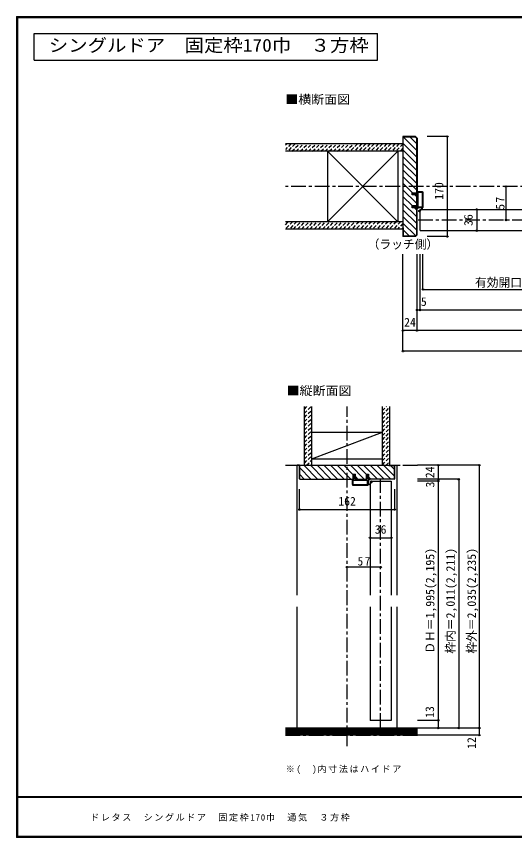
# Model space of a CAD drawing. Units: millimetres at full size, sheet at 1:5. Extents: x -973 to 977, y -718 to 696.
# Drawn here: x -973 to -126, y -701 to 696 of the extents above; entities that cross this region are included whole.
import ezdxf
from ezdxf.enums import TextEntityAlignment as Align

# ---------------------------------------------------------------- set-up
doc = ezdxf.new("R2010")
doc.units = ezdxf.units.MM
doc.header["$LTSCALE"] = 5
doc.header["$PDMODE"] = 32
doc.header["$PDSIZE"] = 2.5
doc.linetypes.add('CHAIN1', pattern=[8, 5, -1, 1, -1])
doc.linetypes.add('DASHED1', pattern=[1.8, 1.2, -0.6])
for name, color, linetype in [('0-0_補助線', 7, 'Continuous'), ('0-1_通り芯', 4, 'CHAIN1'), ('0-3_仕上げ', 2, 'Continuous'), ('0-4_枠', 3, 'Continuous'), ('0-6_扉', 6, 'Continuous'), ('0-A_文字', 3, 'Continuous'), ('0-B_寸法', 7, 'Continuous'), ('0-C_ハッチ', 4, 'DASHED1'), ('F-1_枠', 6, 'Continuous'), ('F-A_文字', 7, 'Continuous')]:
    doc.layers.add(name, color=color, linetype=linetype)
doc.styles.add('ＭＳ ゴシック', font='')
doc.styles.get('ＭＳ ゴシック').set_extended_font_data('MS Gothic')

# ---------------------------------------------------------------- blocks, each defined once
blk = doc.blocks.new('2')
at = {"layer": '0-0_補助線'}
for p, q in [((-9.846, -9.622), (-9.846, 15.078)), ((-8.846, 16.078), (0.354, 16.078)), ((-8.846, 15.878), (0.637, 15.878)), ((-8.446, 14.378), (-8.446, -8.922)), ((-8.146, 14.678), (-1.546, 14.678)), ((-1.246, 14.378), (-1.246, -8.922)), ((0.154, 11.653), (2.154, 11.653)), ((0.154, 11.653), (0.154, -8.497)), ((2.154, 10.953), (2.154, 11.653)), ((3.154, 11.653), (2.512, 10.83)), ((3.154, 11.653), (6.154, 11.653)), ((4.154, 13.753), (4.154, 13.053)), ((5.154, 13.053), (4.512, 13.876)), ((7.154, 13.053), (5.154, 13.053)), ((6.154, 10.953), (6.154, 11.653)), ((7.558, 12.258), (6.516, 10.835)), ((-1.48, -10.622), (-8.846, -10.622)), ((-1.546, -9.222), (-8.146, -9.222)), ((-1.189, -10.85), (-0.732, -12.694)), ((0.354, -12.922), (-0.441, -12.922)), ((0.154, -8.497), (2.154, -8.497)), ((4.154, -9.897), (0.154, -9.897)), ((0.154, -9.897), (0.154, -10.622)), ((0.154, -10.622), (0.645, -12.548)), ((2.154, -7.797), (2.154, -8.497)), ((3.154, -8.497), (2.512, -7.674)), ((3.154, -8.497), (6.154, -8.497)), ((4.154, -10.597), (4.154, -9.897)), ((5.154, -9.897), (4.512, -10.72)), ((7.154, -9.897), (5.154, -9.897)), ((6.154, -7.797), (6.154, -8.497)), ((7.558, -9.101), (6.516, -7.679))]:
    blk.add_line(p, q, dxfattribs=at)
for points in [[(-9.646, 15.078), (-9.646, -9.622), (-9.846, -9.622)], [(4.154, 13.053), (0.154, 13.053), (0.649, 15.723)]]:
    blk.add_lwpolyline(points, dxfattribs=at)
for centre, radius, start, end in [((-8.846, 15.078), 1, 90, 180), ((-8.846, 15.078), 0.8, 90, 180), ((-8.146, 14.378), 0.3, 90, 180), ((-1.546, 14.378), 0.3, 0, 90), ((0.354, 15.778), 0.3, 349.49875, 90), ((2.354, 10.953), 0.2, 180, 322.03043), ((4.354, 13.753), 0.2, 37.96957, 180), ((6.354, 10.953), 0.2, 180, 323.78053), ((7.154, 12.553), 0.5, 323.78053, 90), ((-8.846, -9.622), 1, 180, 270), ((-2.846, -10.72), 6, 179.06153, 259.29815), ((-8.146, -8.922), 0.3, 180, 270), ((-2.846, -10.72), 5.3, 178.93757, 259.29815), ((-1.546, -8.922), 0.3, 270, 0), ((-1.48, -10.922), 0.3, 13.9282, 90), ((-0.441, -12.622), 0.3, 193.9282, 270), ((0.354, -12.622), 0.3, 270, 14.29438), ((2.354, -7.797), 0.2, 37.96957, 180), ((4.354, -10.597), 0.2, 180, 322.03043), ((6.354, -7.797), 0.2, 36.21947, 180), ((7.154, -9.397), 0.5, 270, 36.21947), ((-3.896, -16.272), 0.35, 259.29815, 79.29815)]:
    blk.add_arc(centre, radius, start, end, dxfattribs=at)
blk.add_point((-3.896, -16.622), dxfattribs=at)

msp = doc.modelspace()

# ---------------------------------------------------------------- linework, layer by layer
at = {"layer": '0-1_通り芯'}
for p, q in [((519.153, 406.5), (-515.847, 406.5)), ((295.153, 349.5), (-291.847, 349.5)), ((-410.847, -545.27), (-410.847, 32.5)), ((-515.847, -67.5), (-290.847, -67.5)), ((-353.847, -514.5), (-353.847, -91.5)), ((-515.847, -526.5), (-290.847, -526.5))]:
    msp.add_line(p, q, dxfattribs=at)
at = {"layer": '0-3_仕上げ'}
for p, q in [((-315.847, 479), (-515.847, 479)), ((-315.847, 466.5), (-515.847, 466.5)), ((-315.847, 346.5), (-515.847, 346.5)), ((-315.847, 334), (-515.847, 334)), ((-483.347, -67.5), (-483.347, 32.5)), ((-470.847, -67.5), (-470.847, 32.5)), ((-350.847, -67.5), (-350.847, 32.5)), ((-338.347, -67.5), (-338.347, 32.5)), ((-290.847, -514.5), (-515.847, -514.5)), ((-290.847, -526.5), (-515.847, -526.5))]:
    msp.add_line(p, q, dxfattribs=at)
at = {"layer": '0-3_仕上げ', "color": 3}
for p, q in [((-444.347, 466.5), (-444.347, 346.5)), ((-324.347, 466.5), (-324.347, 346.5)), ((-470.847, -11.5), (-350.847, -11.5)), ((-470.847, -56.5), (-350.847, -56.5))]:
    msp.add_line(p, q, dxfattribs=at)
at = {"layer": '0-3_仕上げ', "color": 7}
for p, q in [((-324.347, 346.5), (-444.347, 466.5)), ((-444.347, 346.5), (-324.347, 466.5)), ((-470.847, -56.5), (-350.847, -11.5)), ((-290.847, -516), (-515.847, -516)), ((-290.847, -517.5), (-515.847, -517.5)), ((-290.847, -519), (-515.847, -519)), ((-290.847, -520.5), (-515.847, -520.5)), ((-290.847, -522), (-515.847, -522)), ((-290.847, -523.5), (-515.847, -523.5)), ((-290.847, -525), (-515.847, -525))]:
    msp.add_line(p, q, dxfattribs=at)
at = {"layer": '0-4_枠'}
for p, q in [((-315.847, 491.5), (-315.847, 321.5)), ((-294.675, 491.5), (-315.847, 491.5)), ((-294.883, 491), (-292.347, 488.464)), ((-294.675, 491.5), (-291.847, 488.672)), ((-315.347, 476.5), (-315.847, 476.5)), ((-292.347, 396), (-292.347, 488.464)), ((-291.847, 488.672), (-291.847, 396)), ((-291.847, 392.3), (-300.347, 392.3)), ((-292.347, 373.7), (-292.347, 392.3)), ((-291.847, 373.7), (-291.847, 392.3)), ((-300.347, 370), (-300.347, 373.7)), ((-291.847, 373.7), (-300.347, 373.7)), ((-291.847, 370), (-300.347, 370)), ((-292.347, 324.536), (-292.347, 370)), ((-291.847, 324.328), (-291.847, 370)), ((-315.347, 336.5), (-315.847, 336.5)), ((-315.347, 336.5), (-315.347, 322)), ((-294.675, 321.5), (-315.847, 321.5)), ((-294.882, 322), (-315.347, 322)), ((-294.882, 322), (-292.347, 324.536)), ((-294.675, 321.5), (-291.847, 324.328)), ((-491.847, -67.5), (-329.847, -67.5)), ((-491.347, -90.586), (-491.347, -68)), ((-481.847, -68), (-491.347, -68)), ((-481.847, -67.5), (-481.847, -68)), ((-339.847, -68), (-339.847, -67.5)), ((-339.847, -68), (-330.347, -68)), ((-330.347, -90.586), (-330.347, -68)), ((-400.347, -83), (-396.647, -83)), ((-400.347, -91.5), (-400.347, -83)), ((-396.647, -91.5), (-396.647, -83)), ((-378.047, -91.5), (-378.047, -83)), ((-490.933, -91), (-491.347, -90.586)), ((-491.14, -91.5), (-400.347, -91.5)), ((-490.933, -91), (-400.347, -91)), ((-396.647, -91), (-378.047, -91)), ((-396.647, -91.5), (-378.047, -91.5)), ((-330.761, -91), (-374.347, -91)), ((-330.554, -91.5), (-374.347, -91.5)), ((-330.761, -91), (-330.347, -90.586))]:
    msp.add_line(p, q, dxfattribs=at)
at = {"layer": '0-4_枠', "color": 4}
for p, q in [((-491.847, -67.5), (-495.847, -67.5)), ((-495.847, -288.25), (-495.847, -67.5)), ((-329.847, -67.5), (-325.847, -67.5)), ((-325.847, -288.25), (-325.847, -67.5)), ((-495.847, -514.5), (-495.847, -308.25)), ((-325.847, -514.5), (-325.847, -308.25))]:
    msp.add_line(p, q, dxfattribs=at)
at = {"layer": '0-4_枠'}
for points in [[(-315.347, 476.5), (-315.347, 491), (-294.883, 491)], [(-300.347, 392.3), (-300.347, 396), (-291.847, 396)], [(-491.14, -91.5), (-491.847, -90.793), (-491.847, -67.5)], [(-330.554, -91.5), (-329.847, -90.793), (-329.847, -67.5)], [(-378.047, -83), (-374.347, -83), (-374.347, -91.5)]]:
    msp.add_lwpolyline(points, dxfattribs=at)
at = {"layer": '0-6_扉'}
for p, q in [((-286.847, 367.5), (-6.847, 367.5)), ((-286.847, 331.5), (-286.847, 367.5)), ((-286.847, 331.5), (-6.847, 331.5)), ((-371.847, -94.5), (-335.847, -94.5)), ((-371.847, -94.5), (-371.847, -288.25)), ((-335.847, -94.5), (-335.847, -288.25)), ((-371.847, -308.25), (-371.847, -501.5)), ((-335.847, -308.25), (-335.847, -501.5)), ((-335.847, -501.5), (-371.847, -501.5))]:
    msp.add_line(p, q, dxfattribs=at)
at = {"layer": '0-A_文字'}
for p, q in [((-943.333, 621.667), (-943.333, 666.667)), ((-943.333, 666.667), (-359.228, 666.667)), ((-359.228, 621.667), (-359.228, 666.667)), ((-943.333, 621.667), (-359.228, 621.667))]:
    msp.add_line(p, q, dxfattribs=at)
at = {"layer": '0-B_寸法', "color": 4}
for p, q in [((-240.425, 491.5), (-274.947, 491.5)), ((-240.425, 491.5), (-240.425, 321.5)), ((-140.425, 349.5), (-140.425, 406.5)), ((-190.425, 367.5), (-190.425, 331.5)), ((-240.425, 321.5), (-274.947, 321.5)), ((-315.847, 126.5), (-315.847, 291.5)), ((-291.847, 161.5), (-291.847, 291.5)), ((-286.847, 196.5), (-286.847, 291.5)), ((-281.847, 231.5), (-281.847, 291.5)), ((-281.847, 231.5), (235.158, 231.5)), ((295.153, 196.5), (-291.847, 196.5)), ((319.153, 161.5), (-315.847, 161.5)), ((319.153, 126.5), (-315.847, 126.5)), ((-185.99, -67.5), (-290.847, -67.5)), ((-255.847, -67.5), (-255.847, -514.5)), ((-185.99, -67.5), (-185.99, -526.5)), ((-220.847, -91.5), (-290.847, -91.5)), ((-255.847, -94.5), (-290.847, -94.5)), ((-220.847, -91.5), (-220.847, -514.5)), ((-491.847, -142.922), (-491.847, -108.4)), ((-329.847, -142.922), (-329.847, -108.4)), ((-491.847, -142.922), (-329.847, -142.922)), ((-371.847, -190.882), (-335.847, -190.882)), ((-353.847, -240.882), (-410.847, -240.882)), ((-255.847, -501.5), (-290.847, -501.5)), ((-185.99, -514.5), (-290.847, -514.5)), ((-185.99, -526.5), (-290.847, -526.5))]:
    msp.add_line(p, q, dxfattribs=at)
at = {"layer": '0-B_寸法'}
for p in [(-240.425, 491.5), (-140.425, 406.5), (-190.425, 367.5), (-140.425, 349.5), (-240.425, 321.5), (-190.425, 331.5), (-281.847, 231.5), (-291.847, 196.5), (-286.847, 196.5), (-315.847, 161.5), (-291.847, 161.5), (-315.847, 126.5), (-255.847, -67.5), (-185.99, -67.5), (-255.847, -91.5), (-255.847, -94.5), (-220.847, -91.5), (-491.847, -142.922), (-329.847, -142.922), (-371.847, -190.882), (-335.847, -190.882), (-410.847, -240.882), (-353.847, -240.882), (-255.847, -501.5), (-255.847, -514.5), (-220.847, -514.5), (-185.99, -514.5), (-185.99, -526.5)]:
    msp.add_point(p, dxfattribs=at)
at = {"layer": '0-C_ハッチ', "linetype": 'Continuous'}
for p, q in [((-315.847, 491.48), (-292.347, 467.98)), ((-304.053, 491), (-292.347, 479.294)), ((-315.347, 479.667), (-292.347, 456.666)), ((-315.847, 468.853), (-292.347, 445.353)), ((-315.847, 457.539), (-292.347, 434.039)), ((-315.847, 446.226), (-292.347, 422.725)), ((-315.847, 434.912), (-292.347, 411.412)), ((-315.847, 423.598), (-292.347, 400.098)), ((-315.847, 412.284), (-299.563, 396)), ((-315.847, 400.97), (-292.347, 377.47)), ((-295.863, 392.3), (-292.347, 388.784)), ((-315.847, 389.657), (-299.89, 373.7)), ((-315.847, 378.343), (-292.347, 354.843)), ((-315.847, 367.029), (-292.347, 343.529)), ((-296.19, 370), (-292.347, 366.157)), ((-315.847, 355.716), (-292.347, 332.216)), ((-315.847, 344.402), (-294.164, 322.719)), ((-315.347, 332.588), (-304.759, 322)), ((-484.013, -68), (-461.013, -91)), ((-473.2, -67.5), (-449.7, -91)), ((-461.886, -67.5), (-438.386, -91)), ((-450.572, -67.5), (-427.072, -91)), ((-439.259, -67.5), (-415.759, -91)), ((-427.945, -67.5), (-404.445, -91)), ((-416.631, -67.5), (-400.347, -83.784)), ((-405.317, -67.5), (-381.817, -91)), ((-394.004, -67.5), (-378.047, -83.457)), ((-382.69, -67.5), (-359.19, -91)), ((-371.376, -67.5), (-347.876, -91)), ((-360.063, -67.5), (-336.563, -91)), ((-348.749, -67.5), (-330.347, -85.902)), ((-336.935, -68), (-330.347, -74.588)), ((-491.347, -71.98), (-472.327, -91)), ((-491.347, -83.294), (-483.641, -91)), ((-396.647, -87.484), (-393.131, -91)), ((-374.347, -87.157), (-370.504, -91))]:
    msp.add_line(p, q, dxfattribs=at)
at = {"layer": '0-C_ハッチ'}
for p, q in [((-515.847, 476.668), (-513.515, 479)), ((-506.444, 479), (-515.847, 469.597)), ((-499.373, 479), (-511.873, 466.5)), ((-504.802, 466.5), (-492.302, 479)), ((-497.731, 466.5), (-485.231, 479)), ((-490.66, 466.5), (-478.16, 479)), ((-483.589, 466.5), (-471.089, 479)), ((-476.518, 466.5), (-464.018, 479)), ((-469.447, 466.5), (-456.947, 479)), ((-462.376, 466.5), (-449.876, 479)), ((-455.305, 466.5), (-442.805, 479)), ((-448.233, 466.5), (-435.733, 479)), ((-441.162, 466.5), (-428.662, 479)), ((-434.091, 466.5), (-421.591, 479)), ((-427.02, 466.5), (-414.52, 479)), ((-419.949, 466.5), (-407.449, 479)), ((-412.878, 466.5), (-400.378, 479)), ((-393.307, 479), (-405.807, 466.5)), ((-386.236, 479), (-398.736, 466.5)), ((-379.165, 479), (-391.665, 466.5)), ((-372.094, 479), (-384.594, 466.5)), ((-365.023, 479), (-377.523, 466.5)), ((-357.952, 479), (-370.452, 466.5)), ((-350.881, 479), (-363.381, 466.5)), ((-343.81, 479), (-356.31, 466.5)), ((-336.739, 479), (-349.239, 466.5)), ((-329.667, 479), (-342.167, 466.5)), ((-322.596, 479), (-335.096, 466.5)), ((-315.847, 478.678), (-328.025, 466.5)), ((-315.847, 471.607), (-320.954, 466.5)), ((-515.847, 341.46), (-510.807, 346.5)), ((-503.736, 346.5), (-515.847, 334.389)), ((-496.665, 346.5), (-509.165, 334)), ((-502.094, 334), (-489.594, 346.5)), ((-495.023, 334), (-482.523, 346.5)), ((-487.952, 334), (-475.452, 346.5)), ((-480.881, 334), (-468.381, 346.5)), ((-473.81, 334), (-461.31, 346.5)), ((-466.739, 334), (-454.239, 346.5)), ((-459.667, 334), (-447.167, 346.5)), ((-452.596, 334), (-440.096, 346.5)), ((-445.525, 334), (-433.025, 346.5)), ((-438.454, 334), (-425.954, 346.5)), ((-431.383, 334), (-418.883, 346.5)), ((-424.312, 334), (-411.812, 346.5)), ((-417.241, 334), (-404.741, 346.5)), ((-410.17, 334), (-397.67, 346.5)), ((-390.599, 346.5), (-403.099, 334)), ((-383.528, 346.5), (-396.028, 334)), ((-376.457, 346.5), (-388.957, 334)), ((-369.386, 346.5), (-381.886, 334)), ((-362.315, 346.5), (-374.815, 334)), ((-355.244, 346.5), (-367.744, 334)), ((-348.172, 346.5), (-360.672, 334)), ((-341.101, 346.5), (-353.601, 334)), ((-334.03, 346.5), (-346.53, 334)), ((-326.959, 346.5), (-339.459, 334)), ((-319.888, 346.5), (-332.388, 334)), ((-315.847, 343.47), (-325.317, 334)), ((-315.847, 336.399), (-318.246, 334)), ((-483.347, 20.96), (-471.807, 32.5)), ((-483.347, 28.031), (-478.878, 32.5)), ((-350.847, 25.323), (-343.67, 32.5)), ((-350.847, 32.394), (-350.741, 32.5)), ((-350.847, 18.252), (-338.347, 30.752)), ((-483.347, 13.889), (-470.847, 26.389)), ((-483.347, 6.818), (-470.847, 19.318)), ((-350.847, 11.181), (-338.347, 23.681)), ((-350.847, 4.11), (-338.347, 16.61)), ((-483.347, -0.253), (-470.847, 12.247)), ((-483.347, -7.324), (-470.847, 5.176)), ((-350.847, -2.961), (-338.347, 9.539)), ((-350.847, -10.032), (-338.347, 2.468)), ((-483.347, -14.395), (-470.847, -1.895)), ((-483.347, -21.466), (-470.847, -8.966)), ((-350.847, -17.103), (-338.347, -4.603)), ((-350.847, -24.174), (-338.347, -11.674)), ((-483.347, -28.537), (-470.847, -16.037)), ((-483.347, -35.608), (-470.847, -23.108)), ((-350.847, -31.246), (-338.347, -18.746)), ((-350.847, -38.317), (-338.347, -25.817)), ((-483.347, -42.679), (-470.847, -30.179)), ((-483.347, -49.751), (-470.847, -37.251)), ((-350.847, -45.388), (-338.347, -32.888)), ((-350.847, -52.459), (-338.347, -39.959)), ((-483.347, -56.822), (-470.847, -44.322)), ((-483.347, -63.893), (-470.847, -51.393)), ((-350.847, -59.53), (-338.347, -47.03)), ((-350.847, -66.601), (-338.347, -54.101)), ((-479.811, -67.428), (-470.847, -58.464)), ((-472.812, -67.5), (-470.847, -65.535)), ((-344.675, -67.5), (-338.347, -61.172))]:
    msp.add_line(p, q, dxfattribs=at)
at = {"layer": 'F-1_枠'}
for p, q in [((-973.347, 695.833), (-973.347, -700.833)), ((-973.347, 695.833), (976.653, 695.833)), ((-973.347, 695), (976.653, 695)), ((-973.347, 694.167), (976.653, 694.167)), ((-972.514, 695.833), (-972.514, -700.833)), ((-971.68, 695.833), (-971.68, -700.833)), ((976.653, -631.667), (-973.347, -631.667)), ((976.653, -632.5), (-973.347, -632.5)), ((976.653, -699.167), (-973.347, -699.167)), ((976.653, -700), (-973.347, -700)), ((976.653, -700.833), (-973.347, -700.833))]:
    msp.add_line(p, q, dxfattribs=at)

# ---------------------------------------------------------------- block references
at = {"layer": '0-0_補助線', "xscale": -1}
msp.add_blockref('2', (-291.693, 381.422), dxfattribs=at)
at = {"layer": '0-0_補助線', "rotation": 90}
msp.add_blockref('2', (-385.769, -91.654), dxfattribs=at)

# ---------------------------------------------------------------- texts
at = {"layer": '0-A_文字', "style": 'ＭＳ ゴシック', "width": 1.1}
msp.add_text('シングルドア\u3000固定枠170巾\u3000３方枠', height=21.99, dxfattribs=at).set_placement((-918.244, 629.167), align=Align.BOTTOM_LEFT)
at = {"layer": '0-A_文字', "color": 7, "style": 'ＭＳ ゴシック', "width": 1.1}
for s, p in [('■横断面図', (-515.847, 542.74)), ('■縦断面図', (-513.547, 47.256))]:
    msp.add_text(s, height=14.66, dxfattribs=at).set_placement(p, align=Align.BOTTOM_LEFT)
at = {"layer": '0-A_文字', "color": 7, "style": 'ＭＳ ゴシック'}
msp.add_text('（ラッチ側）', height=14.66, dxfattribs=at).set_placement((-375.847, 296.5), align=Align.BOTTOM_LEFT)
at = {"layer": '0-A_文字', "color": 7, "insert": (-515.238, -592.63), "char_height": 11, "attachment_point": 7, "style": 'ＭＳ ゴシック'}
msp.add_mtext('\\T1.18;※(\u3000)内寸法はハイドア', dxfattribs=at)
at = {"layer": '0-B_寸法', "style": 'ＭＳ ゴシック'}
for s, p in [('170', (-242.925, 384)), ('36', (-192.925, 339.5)), ('24', (-258.347, -89.5)), ('3', (-258.01, -105.385)), ('ＤＨ＝1,995(2,195)', (-258.027, -388)), ('枠内＝2,011(2,211)', (-223.347, -388)), ('枠外＝2,035(2,235)', (-187.333, -388)), ('13', (-258.556, -497.245)), ('12', (-187.376, -549.948))]:
    msp.add_text(s, height=14.66, rotation=90, dxfattribs=at).set_placement(p, align=Align.BOTTOM_LEFT)
for s, p in [('有効開口寸法＝730（660）<640>［617］', (-193.347, 231.5)), ('5', (-285.361, 199)), ('24', (-313.847, 164)), ('162', (-425.847, -140.422)), ('36', (-363.847, -188.382))]:
    msp.add_text(s, height=14.66, dxfattribs=at).set_placement(p, align=Align.BOTTOM_LEFT)
at = {"layer": '0-B_寸法', "insert": (-142.925, 367.375), "char_height": 14.66, "attachment_point": 7, "rotation": 90, "style": 'ＭＳ ゴシック'}
msp.add_mtext('\\T1.27;\\W0.95;57', dxfattribs=at)
at = {"layer": '0-B_寸法', "insert": (-392.972, -238.382), "char_height": 14.66, "attachment_point": 7, "style": 'ＭＳ ゴシック'}
msp.add_mtext('\\T1.27;\\W0.95;57', dxfattribs=at)
at = {"layer": 'F-A_文字', "insert": (-847.938, -673.333), "char_height": 11, "attachment_point": 7, "style": 'ＭＳ ゴシック'}
msp.add_mtext('\\T1.18;ドレタス\u3000シングルドア\u3000固定枠170巾\u3000通気\u3000３方枠', dxfattribs=at)

doc.saveas('drawing.dxf')
